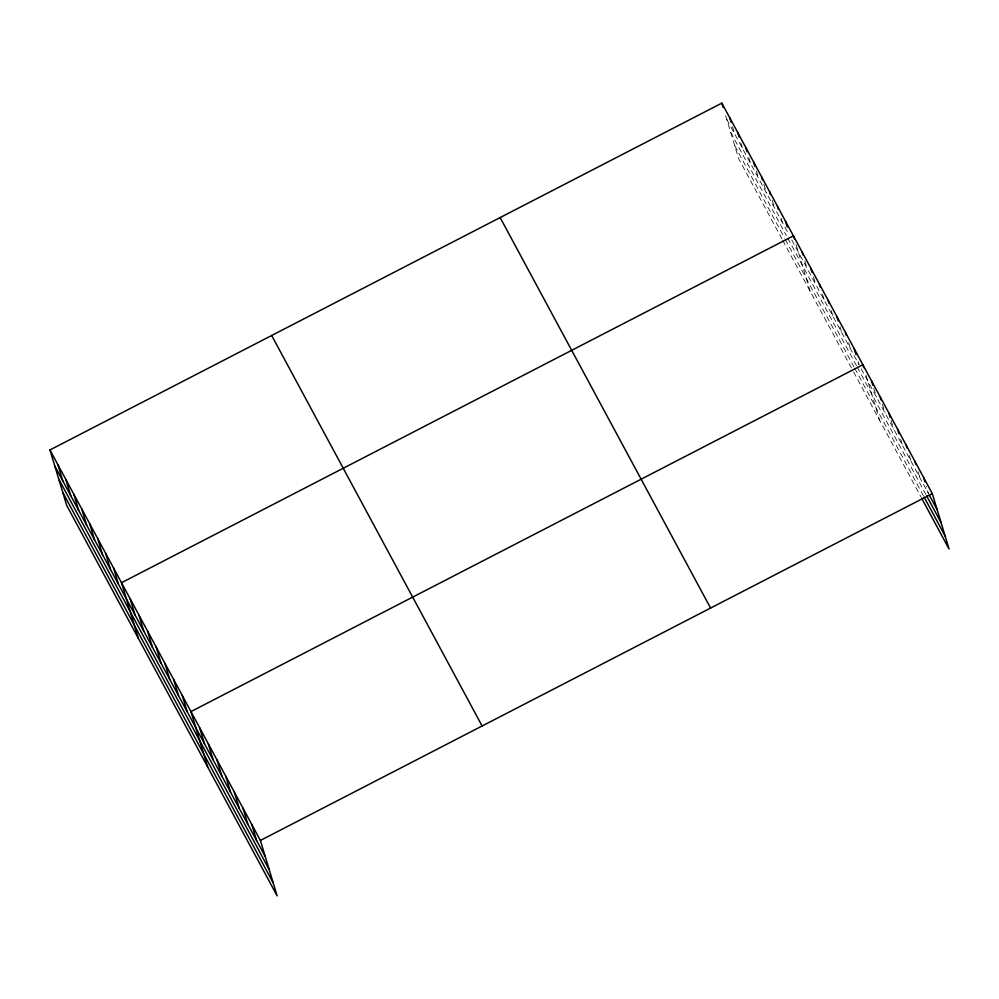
<?xml version="1.0" encoding="UTF-8"?>
<svg xmlns="http://www.w3.org/2000/svg" width="999" height="999" viewBox="0 0 999 999"><rect width="100%" height="100%" fill="white"/><g stroke="black" fill="none" stroke-linecap="round" stroke-linejoin="round"><path stroke-width="0.75" stroke-dasharray="5 3.75" d="M726.748 119.281L788.91 234.615M791.795 239.972L859.065 364.81L857.292 358.928M861.238 368.831L928.508 493.668L926.298 486.326M730.669 132.243L786.313 235.502M787.761 238.187L856.468 365.684M857.192 367.033L925.911 494.555M734.702 145.592L784.565 238.124M785.289 239.473L853.995 366.958M854.719 368.294L923.438 495.829M781.98 239.023L738.611 158.554L724.974 113.399M782.692 240.359L851.398 367.832M853.558 371.865L920.841 496.703M918.056 471.678L919.829 477.559M909.377 455.569L911.15 461.451M900.698 439.46L902.472 445.342M891.12 420.417L893.793 429.233M882.442 404.308L885.114 413.136M873.763 388.199L876.423 397.028M865.971 375.037L879.607 420.192M848.613 342.819L850.386 348.701M839.934 326.71L841.707 332.592M831.243 310.602L833.029 316.483M822.564 294.493L824.35 300.374M813.448 276.91L815.659 284.265M804.769 260.801L806.98 268.157M796.078 244.693L810.164 291.321M781.068 218.132L782.404 222.54M772.227 200.437L774.45 207.792M763.835 184.216L766.508 193.044M756.33 170.929L758.553 178.284M748.825 157.655L750.599 163.536M740.883 142.894L742.657 148.776M732.479 126.673L734.702 134.028"/><path stroke-width="1.5" d="M49.95 449.95L260.389 840.446L277.135 895.891L66.696 505.394L49.95 449.95L721.865 103.109L932.304 493.606L949.05 549.05L921.565 498.051M260.389 840.446L932.304 493.606M929.232 495.017L937.187 509.777M926.635 495.891L941.108 522.739M924.162 497.165L945.141 536.088M500.137 217.557L710.576 608.066M271.678 335.489L482.117 725.986M54.833 466.121L265.272 856.618M58.741 479.083L269.181 869.58M62.775 492.432L273.214 882.941M923.625 477.497L924.962 481.905M914.947 461.388L915.833 464.335M906.268 445.279L907.154 448.226M897.589 429.17L898.913 433.591M888.91 413.062L890.234 417.482M880.231 396.953L881.118 399.9M871.54 380.844L872.876 385.264M863.748 367.682L862.861 364.747L190.946 711.588L207.68 767.032M854.182 348.639L855.956 354.52M845.504 332.53L846.39 335.464M836.825 316.421L838.149 320.829M828.146 300.312L829.033 303.246M819.467 284.203L820.354 287.138M810.776 268.094L812.112 272.502M802.097 251.985L802.984 254.92M794.305 238.811L793.418 235.876L121.503 582.717L138.237 638.161M785.464 221.129L787.249 226.998M777.522 206.368L778.408 209.315M769.567 191.621L770.454 194.555M761.625 176.86L762.512 179.808M753.671 162.113L755.007 166.521M745.716 147.365L747.052 151.773M737.774 132.605L739.098 137.025M729.819 117.857L731.156 122.265M721.865 103.109L723.201 107.517M251.711 824.337L256.593 840.509M243.032 808.228L247.914 824.4M234.353 792.12L239.236 808.291M225.662 776.011L230.544 792.182M216.983 759.902L221.865 776.086M208.304 743.793L213.187 759.977M199.625 727.684L204.508 743.868M182.268 695.479L187.15 711.65M173.589 679.37L178.471 695.541M164.897 663.261L169.78 679.432M156.219 647.152L161.101 663.324M147.54 631.043L152.422 647.215M138.861 614.934L143.744 631.106M130.182 598.826L135.065 614.997M113.549 567.969L118.431 584.14M105.594 553.209L110.477 569.38M97.652 538.461L102.535 554.632M89.698 523.701L94.58 539.885M81.756 508.953L86.638 525.124M73.801 494.205L78.684 510.377M65.847 479.445L70.729 495.616M57.905 464.697L62.787 480.869"/></g></svg>
